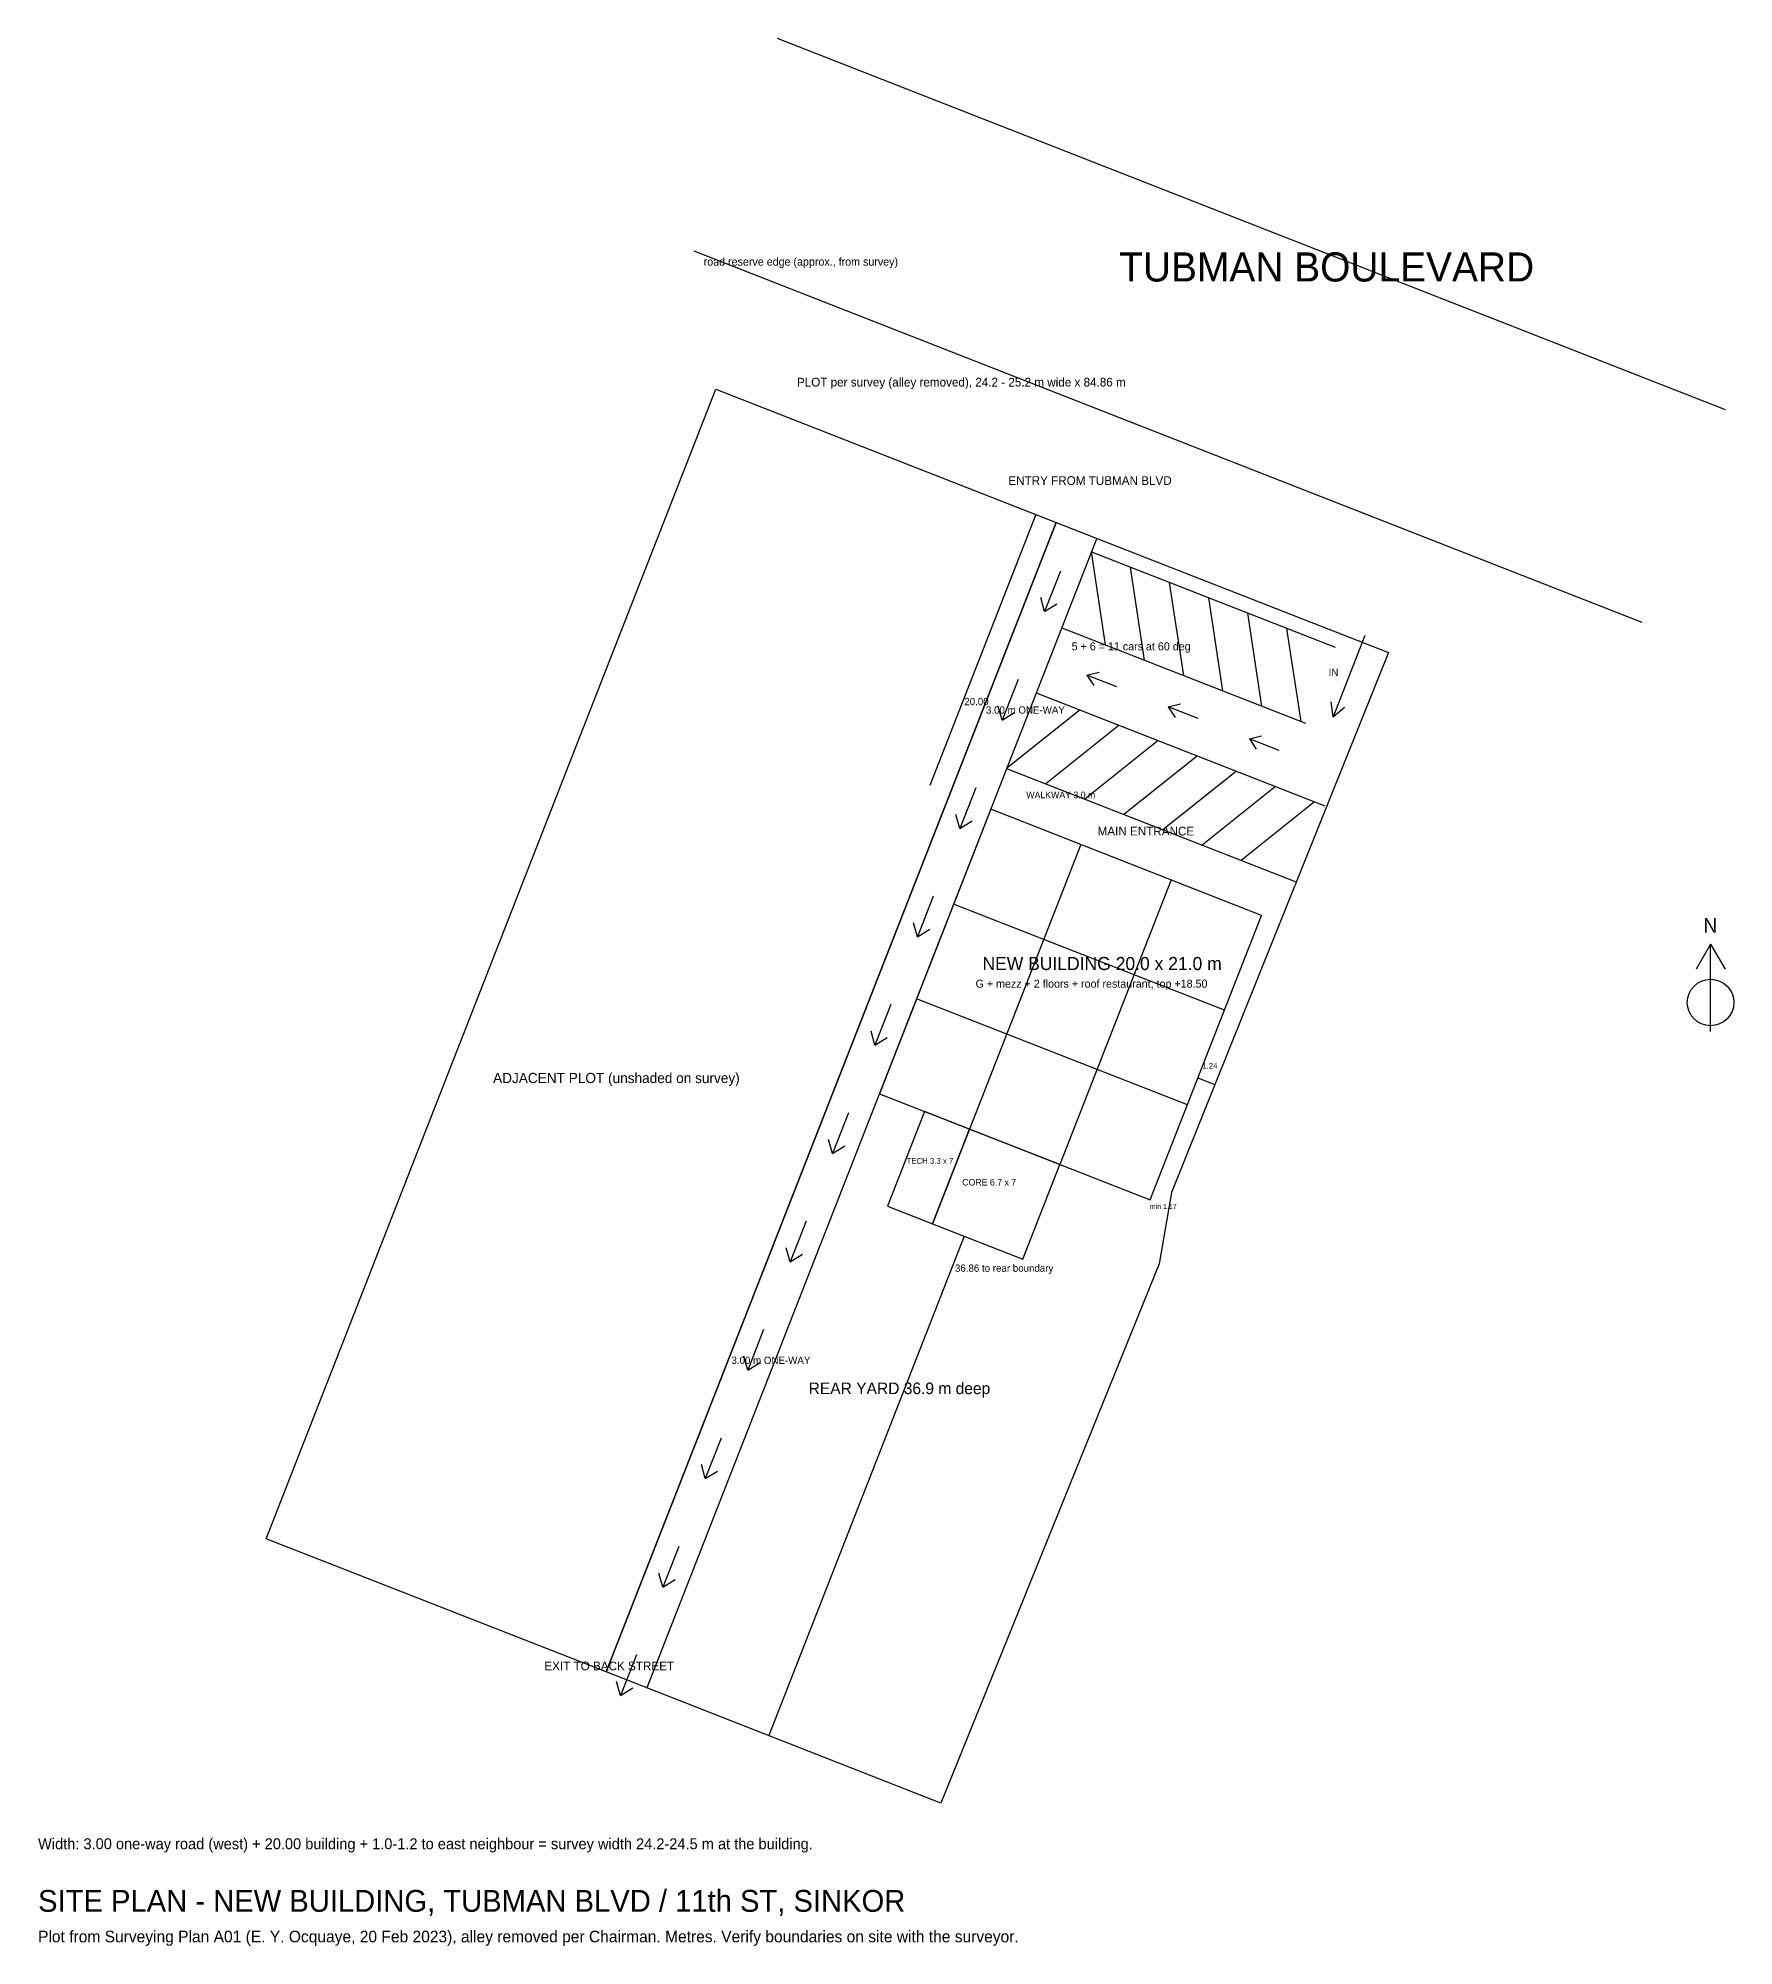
# Model space of a CAD drawing. Header units: metres. Extents: x -4 to 467, y -58 to 89.
# Drawn here: x 350 to 466.6, y -57.8 to 73.3 of the extents above; entities that cross this region are included whole.
import ezdxf

# ---------------------------------------------------------------- set-up
doc = ezdxf.new("R2010")
doc.units = ezdxf.units.M
for name, color, linetype in [('BUILDING', 1, 'CONTINUOUS'), ('DIMS', 3, 'CONTINUOUS'), ('GRIDS', 8, 'CONTINUOUS'), ('PARKING', 7, 'CONTINUOUS'), ('PLOT', 7, 'CONTINUOUS'), ('PLOT_ADJ', 8, 'CONTINUOUS'), ('ROAD', 8, 'CONTINUOUS'), ('ROADWAY', 30, 'CONTINUOUS'), ('TEXT', 7, 'CONTINUOUS'), ('TITLE', 2, 'CONTINUOUS')]:
    doc.layers.add(name, color=color, linetype=linetype)

msp = doc.modelspace()

# ---------------------------------------------------------------- linework, layer by layer
at = {"layer": 'BUILDING'}
for p, q in [((415.5022, 20.2827), (407.8464, 0.728)), ((434.1258, 12.9914), (415.5022, 20.2827)), ((426.4699, -6.5633), (434.1258, 12.9914)), ((407.8464, 0.728), (426.4699, -6.5633)), ((410.9503, -0.4872), (408.3983, -7.0055)), ((414.0542, -1.7024), (410.9503, -0.4872)), ((414.0542, -1.7024), (411.5023, -8.2207)), ((411.5023, -8.2207), (414.0542, -1.7024)), ((420.2621, -4.1329), (414.0542, -1.7024)), ((417.7101, -10.6511), (420.2621, -4.1329)), ((408.3983, -7.0055), (411.5023, -8.2207)), ((411.5023, -8.2207), (417.7101, -10.6511))]:
    msp.add_line(p, q, dxfattribs=at)
at = {"layer": 'DIMS'}
for p, q in [((418.6032, 40.5468), (411.3119, 21.9233)), ((429.751, 1.8173), (430.9079, 1.3644)), ((413.675, -9.0713), (400.2382, -43.3917))]:
    msp.add_line(p, q, dxfattribs=at)
at = {"layer": 'GRIDS'}
for p, q in [((421.7101, 17.8523), (414.0542, -1.7024)), ((427.9179, 15.4219), (420.2621, -4.1329)), ((431.5738, 6.4732), (412.9503, 13.7645)), ((429.0219, -0.045), (410.3983, 7.2463))]:
    msp.add_line(p, q, dxfattribs=at)
at = {"layer": 'PARKING'}
for p, q in [((422.429, 37.9751), (439.1902, 31.413)), ((423.3981, 31.5818), (422.429, 37.9751)), ((426.0861, 30.5294), (425.117, 36.9227)), ((428.7742, 29.477), (427.8051, 35.8703)), ((431.4623, 28.4246), (430.4932, 34.8179)), ((434.1504, 27.3722), (433.1813, 33.7655)), ((420.3874, 32.7605), (437.1486, 26.1984)), ((436.8385, 26.3198), (435.8694, 32.7131)), ((441.2269, 32.2264), (439.0395, 26.6394)), ((422.1197, 29.5049), (422.9539, 29.7153)), ((424.1683, 28.7029), (422.1197, 29.5049)), ((422.1197, 29.5049), (422.5893, 28.7841)), ((418.6375, 28.2909), (438.4716, 20.5256)), ((439.0395, 26.6394), (438.902, 27.6597)), ((421.6481, 27.1122), (416.5959, 23.0763)), ((427.7068, 27.3175), (428.5409, 27.5279)), ((429.7554, 26.5155), (427.7068, 27.3175)), ((427.7068, 27.3175), (428.1764, 26.5967)), ((439.0395, 26.6394), (439.8332, 27.2951)), ((424.3362, 26.0598), (419.284, 22.0239)), ((427.0243, 25.0074), (421.9721, 20.9715)), ((433.2939, 25.1301), (434.128, 25.3405)), ((435.3425, 24.3281), (433.2939, 25.1301)), ((433.2939, 25.1301), (433.7634, 24.4094)), ((429.7124, 23.955), (424.6602, 19.9191)), ((416.5959, 23.0763), (436.43, 15.311)), ((432.4005, 22.9025), (427.3482, 18.8666)), ((435.0885, 21.8501), (430.0363, 17.8142)), ((437.7766, 20.7977), (432.7244, 16.7618))]:
    msp.add_line(p, q, dxfattribs=at)
at = {"layer": 'PLOT'}
for p, q in [((389.0641, -39.017), (420, 40)), ((420, 40), (442.8474, 31.055)), ((442.8474, 31.055), (427.923, -6.0583)), ((427.923, -6.0583), (427.0818, -10.9664)), ((427.0818, -10.9664), (412.0828, -48.029)), ((412.0828, -48.029), (389.0641, -39.017))]:
    msp.add_line(p, q, dxfattribs=at)
at = {"layer": 'PLOT_ADJ'}
for p, q in [((365.6748, -29.8598), (396.6107, 49.1571)), ((396.6107, 49.1571), (420, 40)), ((420, 40), (389.0641, -39.017)), ((389.0641, -39.017), (365.6748, -29.8598))]:
    msp.add_line(p, q, dxfattribs=at)
at = {"layer": 'ROAD'}
for p, q in [((400.8142, 73.2852), (465.9967, 47.7657)), ((395.0906, 58.6657), (460.273, 33.1462))]:
    msp.add_line(p, q, dxfattribs=at)
at = {"layer": 'ROADWAY'}
for p, q in [((422.7935, 38.9063), (391.8576, -40.1107)), ((420.3031, 36.6596), (419.2094, 33.8661)), ((419.2094, 33.8661), (418.9423, 34.8298)), ((419.2094, 33.8661), (420.0597, 34.3923)), ((417.3866, 29.2102), (416.2929, 26.4167)), ((416.2929, 26.4167), (416.0258, 27.3803)), ((416.2929, 26.4167), (417.1432, 26.9429)), ((414.47, 21.7608), (413.3763, 18.9672)), ((413.3763, 18.9672), (413.1093, 19.9309)), ((413.3763, 18.9672), (414.2267, 19.4934)), ((411.5535, 14.3113), (410.4598, 11.5178)), ((410.4598, 11.5178), (410.1928, 12.4815)), ((410.4598, 11.5178), (411.3102, 12.044)), ((408.637, 6.8619), (407.5433, 4.0684)), ((407.5433, 4.0684), (407.2762, 5.0321)), ((407.5433, 4.0684), (408.3937, 4.5946)), ((405.7205, -0.5875), (404.6268, -3.381)), ((404.6268, -3.381), (404.3597, -2.4174)), ((404.6268, -3.381), (405.4771, -2.8548)), ((402.804, -8.0369), (401.7103, -10.8305)), ((401.7103, -10.8305), (401.4432, -9.8668)), ((401.7103, -10.8305), (402.5606, -10.3043)), ((399.8874, -15.4863), (398.7937, -18.2799)), ((398.7937, -18.2799), (398.5267, -17.3162)), ((398.7937, -18.2799), (399.6441, -17.7537)), ((396.9709, -22.9358), (395.8772, -25.7293)), ((395.8772, -25.7293), (395.6102, -24.7656)), ((395.8772, -25.7293), (396.7276, -25.2031)), ((394.0544, -30.3852), (392.9607, -33.1787)), ((392.9607, -33.1787), (392.6936, -32.215)), ((392.9607, -33.1787), (393.8111, -32.6525)), ((391.1379, -37.8346), (390.0442, -40.6282)), ((390.0442, -40.6282), (389.7771, -39.6645)), ((390.0442, -40.6282), (390.8945, -40.1019))]:
    msp.add_line(p, q, dxfattribs=at)
at = {"layer": 'TEXT'}
for p, q in [((465, 11), (464, 9.3)), ((465, 5), (465, 11)), ((465, 11), (466, 9.3))]:
    msp.add_line(p, q, dxfattribs=at)
msp.add_circle((465, 7), 1.6, dxfattribs=at)

# ---------------------------------------------------------------- texts
at = {"layer": 'BUILDING'}
msp.add_text('NEW BUILDING 20.0 x 21.0 m', height=0.9, dxfattribs=at).set_placement((414.9334, 9.2294))
at = {"layer": 'DIMS'}
for s, height, p in [('20.00', 0.5, (413.6856, 27.4374)), ('1.24', 0.4, (430.0528, 2.4509)), ('36.86 to rear boundary', 0.5, (413.043, -11.5086))]:
    msp.add_text(s, height=height, dxfattribs=at).set_placement(p)
at = {"layer": 'PARKING'}
for s, height, p in [('IN', 0.5, (438.7404, 29.4412)), ('WALKWAY 3.0 m', 0.45, (417.9479, 21.0435))]:
    msp.add_text(s, height=height, dxfattribs=at).set_placement(p)
at = {"layer": 'ROAD'}
msp.add_text('TUBMAN BOULEVARD', height=2, dxfattribs=at).set_placement((424.3352, 56.5592))
at = {"layer": 'ROADWAY'}
for s, height, p in [('ENTRY FROM TUBMAN BLVD', 0.6, (416.7128, 42.5757)), ('3.00 m ONE-WAY', 0.5, (415.1754, 26.8541)), ('3.00 m ONE-WAY', 0.5, (397.6763, -17.8424)), ('EXIT TO BACK STREET', 0.6, (384.8133, -38.9024))]:
    msp.add_text(s, height=height, dxfattribs=at).set_placement(p)
at = {"layer": 'TEXT'}
for s, height, p in [('road reserve edge (approx., from survey)', 0.55, (395.7665, 57.6493)), ('PLOT per survey (alley removed), 24.2 - 25.2 m wide x 84.86 m', 0.6, (402.1785, 49.3399)), ('5 + 6 = 11 cars at 60 deg', 0.55, (421.0673, 31.2056)), ('MAIN ENTRANCE', 0.6, (422.8506, 18.4797)), ('G + mezz + 2 floors + roof restaurant, top +18.50', 0.55, (414.4595, 8.0189)), ('ADJACENT PLOT (unshaded on survey)', 0.7, (381.2858, 1.4615)), ('TECH 3.3 x 7', 0.4, (409.7201, -4.0864)), ('CORE 6.7 x 7', 0.45, (413.538, -5.5812)), ('min 1.17', 0.35, (426.4374, -7.1949)), ('REAR YARD 36.9 m deep', 0.8, (402.984, -19.9204)), ('Width: 3.00 one-way road (west) + 20.00 building + 1.0-1.2 to east neighbour = survey width 24.2-24.5 m at the building.', 0.75, (350, -51.2)), ('Plot from Surveying Plan A01 (E. Y. Ocquaye, 20 Feb 2023), alley removed per Chairman. Metres. Verify boundaries on site with the surveyor.', 0.8, (350, -57.6))]:
    msp.add_text(s, height=height, dxfattribs=at).set_placement(p)
at = {"layer": 'TITLE'}
for s, height, p in [('N', 1, (464.5, 11.8)), ('SITE PLAN - NEW BUILDING, TUBMAN BLVD / 11th ST, SINKOR', 1.5, (350, -55.5))]:
    msp.add_text(s, height=height, dxfattribs=at).set_placement(p)

doc.saveas('drawing.dxf')
